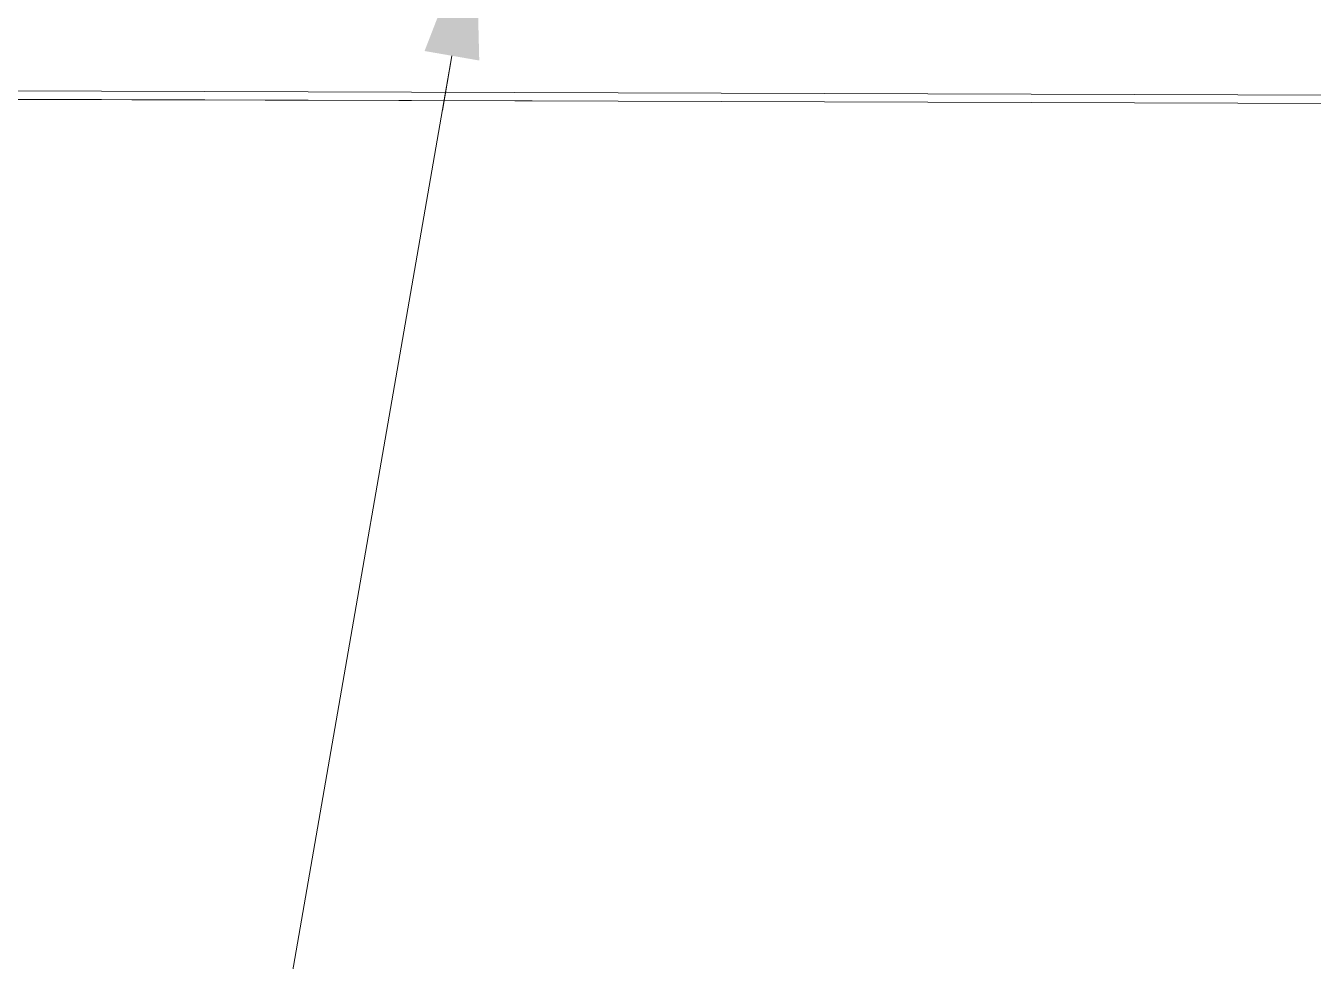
# Model space of a CAD drawing. Header units: metres. Extents: x -1150 to -1098, y 3 to 550.
# Drawn here: x -1140.961 to -1138.64, y 542.306 to 543.991 of the extents above; entities that cross this region are included whole.
import ezdxf

# ---------------------------------------------------------------- set-up
doc = ezdxf.new("R2010")
doc.units = ezdxf.units.M
for name, color, linetype, lineweight in [('A-ANNO-NOTE', 7, 'Continuous', 9), ('A-DETL-GENF', 7, 'Continuous', 9), ('A-FLOR', 7, 'Continuous', 50)]:
    doc.layers.add(name, color=color, linetype=linetype, lineweight=lineweight)

# ---------------------------------------------------------------- blocks, each defined once
blk = doc.blocks.new('T2DExtentArrowReinf_v1 - Extent-6532913-DRG-2873131 - DECK REINFORCEMENT PLAN')
at = {"layer": 'A-DETL-GENF'}
blk.add_line((0.25, 0), (34.91, 0), dxfattribs=at)

msp = doc.modelspace()

# ---------------------------------------------------------------- hatches: boundary and pattern name
at = {"layer": 'A-ANNO-NOTE', "lineweight": 5}
msp.add_hatch(color=256, dxfattribs=at).paths.add_polyline_path([(-1140.1434, 543.9288), (-1140.1498, 544.1836), (-1140.242, 543.9459)])

# ---------------------------------------------------------------- linework, layer by layer
at = {"layer": 'A-ANNO-NOTE'}
msp.add_line((-1140.1927, 543.9373), (-1140.2099, 543.8388), dxfattribs=at)
at = {"layer": 'A-FLOR', "color": 252, "lineweight": 13, "true_color": 0x888888}
for p, q in [((-1136.0531, 543.8587), (-1145.8409, 543.8892)), ((-1136.0532, 543.8437), (-1145.8409, 543.8742)), ((-1140.0478, 543.8559), (-1145.8409, 543.8734))]:
    msp.add_line(p, q, dxfattribs=at)

# ---------------------------------------------------------------- block references
at = {"layer": 'A-DETL-GENF', "rotation": 260.1169774653487}
msp.add_blockref('T2DExtentArrowReinf_v1 - Extent-6532913-DRG-2873131 - DECK REINFORCEMENT PLAN', (-1140.1498, 544.1836), dxfattribs=at)

doc.saveas('drawing.dxf')
